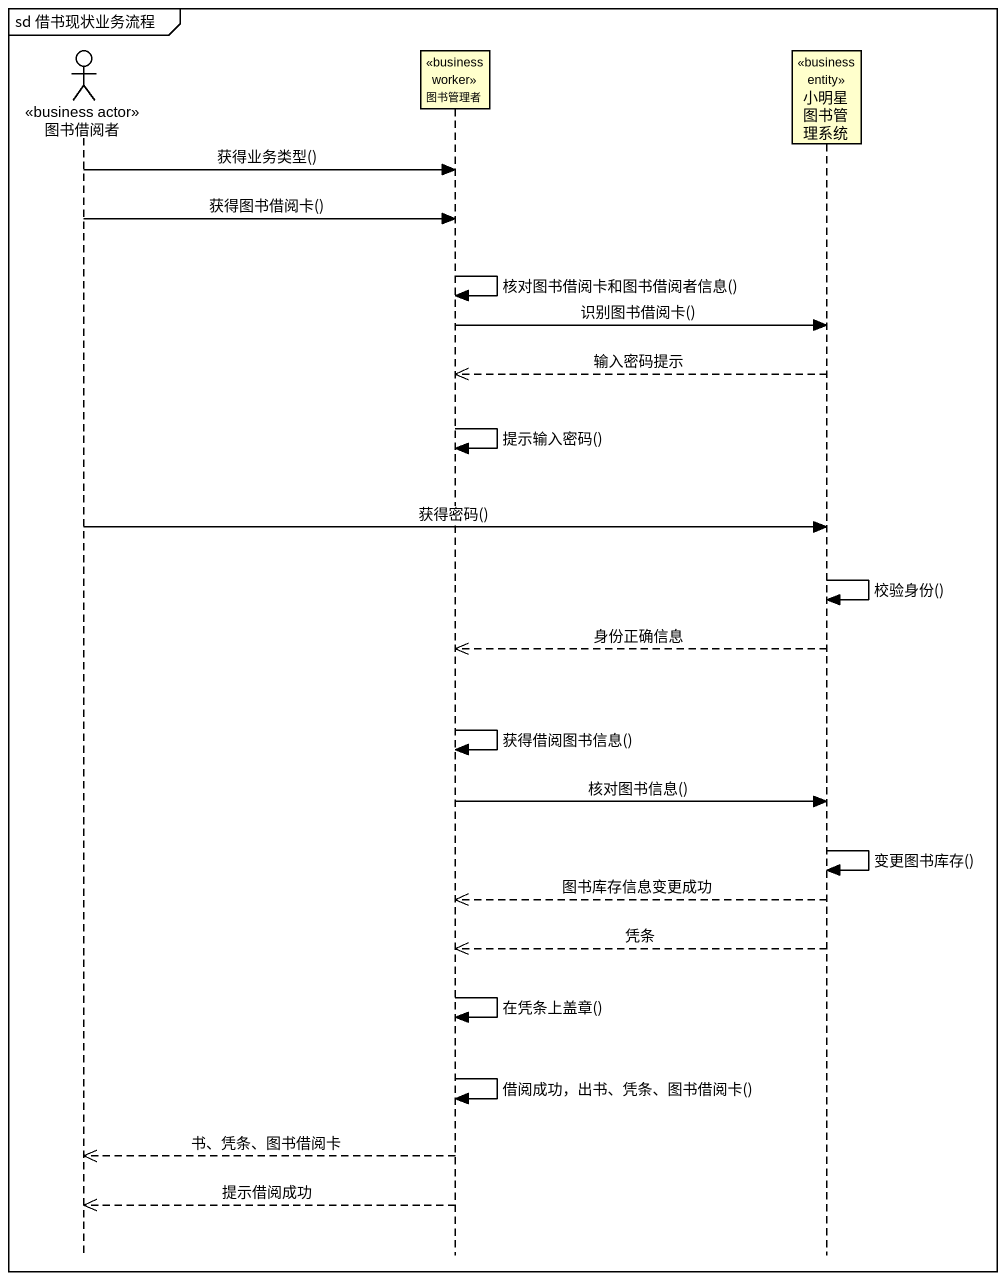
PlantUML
@startuml
mainframe sd 借书现状业务流程
hide footbox
actor 图书借阅者 <<business actor>>
participant 图书管理者 <<business worker>>
participant 小明星图书管理系统 <<business entity>>

图书借阅者 -> 图书管理者 : 获得业务类型()
图书借阅者 -> 图书管理者 : 获得图书借阅卡()
图书管理者 -> 图书管理者 : 核对图书借阅卡和图书借阅者信息()
图书管理者 -> 小明星图书管理系统 : 识别图书借阅卡()
小明星图书管理系统 -->> 图书管理者 : 输入密码提示
图书管理者 -> 图书管理者 : 提示输入密码()
图书借阅者 -> 小明星图书管理系统 : 获得密码()
小明星图书管理系统 -> 小明星图书管理系统 : 校验身份()
小明星图书管理系统 -->> 图书管理者 : 身份正确信息
图书管理者 -> 图书管理者 : 获得借阅图书信息()
图书管理者 -> 小明星图书管理系统 : 核对图书信息()
小明星图书管理系统 -> 小明星图书管理系统 : 变更图书库存()
小明星图书管理系统 -->> 图书管理者 : 图书库存信息变更成功
小明星图书管理系统 -->> 图书管理者 : 凭条
图书管理者 -> 图书管理者 : 在凭条上盖章()
图书管理者 -> 图书管理者 : 借阅成功，出书、凭条、图书借阅卡()
图书管理者 -->> 图书借阅者 : 书、凭条、图书借阅卡
图书管理者 -->> 图书借阅者 : 提示借阅成功
@enduml
